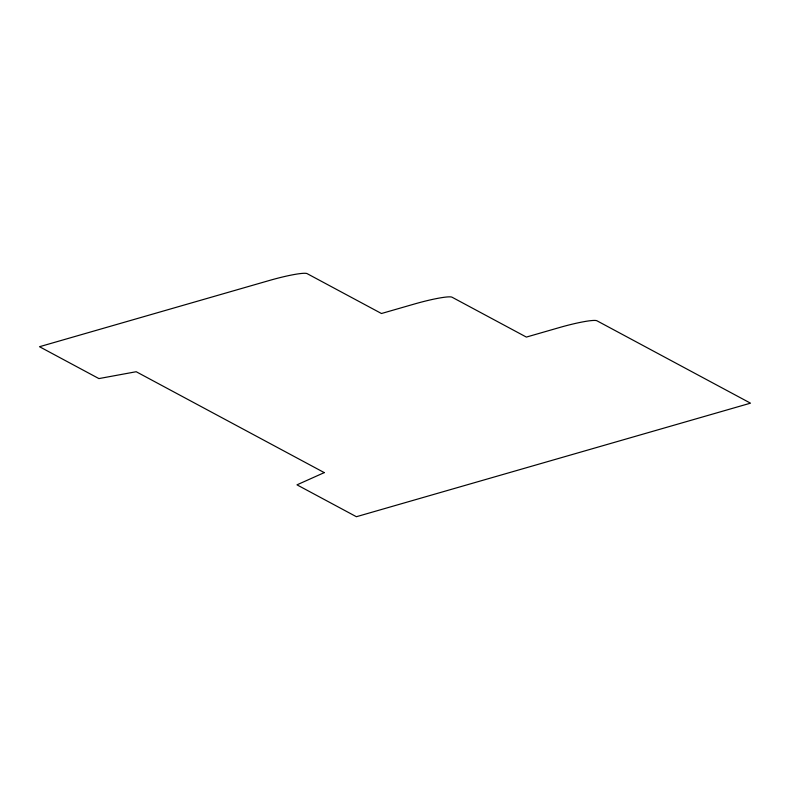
<?xml version="1.0" encoding="UTF-8"?>
<svg xmlns="http://www.w3.org/2000/svg" width="790" height="790" viewBox="0 0 790 790"><rect width="100%" height="100%" fill="white"/><g stroke="black" fill="none" stroke-linecap="round" stroke-linejoin="round"><path stroke-width="1.19" d="M324.265 472.618L296.981 484.843L356.399 516.719L750.5 403.167L596.963 320.799A34.138 3.861 -15.3 0 0 559.468 327.544L526.367 337.083L452.058 297.218A34.138 3.861 -15.3 0 0 414.562 303.972L381.461 313.512L307.142 273.646A34.138 3.861 -15.3 0 0 269.657 280.401L39.5 346.711L98.918 378.588L136.196 371.725L324.265 472.618"/></g></svg>
